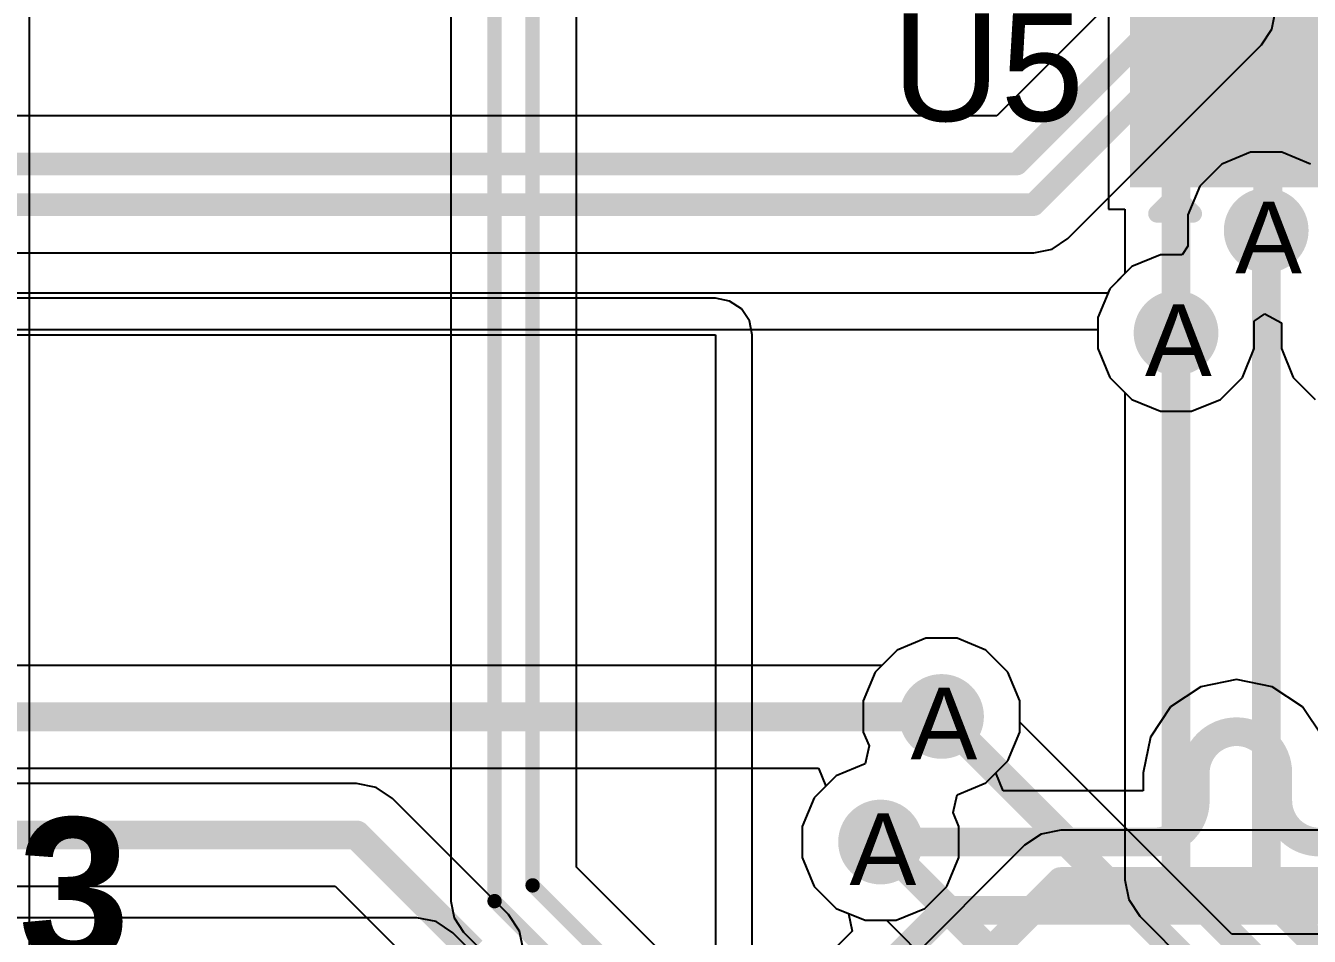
# Model space of a CAD drawing. Header units: inches. Extents: x 0 to 5271, y 0 to 5417.
# Drawn here: x 46.12 to 55.21, y 85.01 to 91.45 of the extents above; entities that cross this region are included whole.
import ezdxf

# ---------------------------------------------------------------- set-up
doc = ezdxf.new("R2010")
doc.units = ezdxf.units.IN
for name, color, linetype in [('Bottom Layer', 5, 'Continuous'), ('Drill Drawing', 1, 'Continuous'), ('L2_GND1', 16, 'Continuous'), ('L3_SIG1', 76, 'Continuous'), ('L4_PWR', 90, 'Continuous'), ('L5_GND2', 156, 'Continuous'), ('L6_SIG2', 130, 'Continuous'), ('L7_GND3', 216, 'Continuous'), ('Top Layer', 1, 'Continuous'), ('Top Overlay', 2, 'Continuous'), ('Top Paste', 8, 'Continuous'), ('Top Solder', 216, 'Continuous'), ('Via Holes', 16, 'Continuous')]:
    doc.layers.add(name, color=color, linetype=linetype)
doc.styles.add('Arial', font='', dxfattribs={"height": 0.2})
doc.styles.add('Arial_Bold', font='', dxfattribs={"height": 0.2})
doc.styles.get('Arial').set_extended_font_data('Arial')
doc.styles.get('Arial_Bold').set_extended_font_data('Arial', bold=True)

# ---------------------------------------------------------------- blocks, each defined once
blk = doc.blocks.new('24_TSSOP_421')
at = {"layer": 'Top Layer'}
for points in [[(-3.65, 3.8), (-2.15, 3.8), (-2.15, 3.35), (-3.65, 3.35)], [(2.15, 3.8), (3.65, 3.8), (3.65, 3.35), (2.15, 3.35)], [(-3.65, 3.15), (-2.15, 3.15), (-2.15, 2.7), (-3.65, 2.7)], [(2.15, 3.15), (3.65, 3.15), (3.65, 2.7), (2.15, 2.7)], [(-3.65, 2.5), (-2.15, 2.5), (-2.15, 2.05), (-3.65, 2.05)], [(2.15, 2.5), (3.65, 2.5), (3.65, 2.05), (2.15, 2.05)], [(-3.65, 1.85), (-2.15, 1.85), (-2.15, 1.4), (-3.65, 1.4)], [(2.15, 1.85), (3.65, 1.85), (3.65, 1.4), (2.15, 1.4)], [(-3.65, 1.2), (-2.15, 1.2), (-2.15, 0.75), (-3.65, 0.75)], [(2.15, 1.2), (3.65, 1.2), (3.65, 0.75), (2.15, 0.75)], [(-3.65, 0.55), (-2.15, 0.55), (-2.15, 0.1), (-3.65, 0.1)], [(2.15, 0.55), (3.65, 0.55), (3.65, 0.1), (2.15, 0.1)], [(-3.65, -0.1), (-2.15, -0.1), (-2.15, -0.55), (-3.65, -0.55)], [(2.15, -0.1), (3.65, -0.1), (3.65, -0.55), (2.15, -0.55)], [(-3.65, -0.75), (-2.15, -0.75), (-2.15, -1.2), (-3.65, -1.2)], [(2.15, -0.75), (3.65, -0.75), (3.65, -1.2), (2.15, -1.2)], [(-3.65, -1.4), (-2.15, -1.4), (-2.15, -1.85), (-3.65, -1.85)], [(2.15, -1.4), (3.65, -1.4), (3.65, -1.85), (2.15, -1.85)], [(-3.65, -2.05), (-2.15, -2.05), (-2.15, -2.5), (-3.65, -2.5)], [(2.15, -2.05), (3.65, -2.05), (3.65, -2.5), (2.15, -2.5)], [(-3.65, -2.7), (-2.15, -2.7), (-2.15, -3.15), (-3.65, -3.15)], [(2.15, -2.7), (3.65, -2.7), (3.65, -3.15), (2.15, -3.15)], [(-3.65, -3.35), (-2.15, -3.35), (-2.15, -3.8), (-3.65, -3.8)], [(2.15, -3.35), (3.65, -3.35), (3.65, -3.8), (2.15, -3.8)]]:
    blk.add_hatch(color=1, dxfattribs=at).paths.add_polyline_path(points)
at = {"layer": 'Top Paste'}
for points in [[(-3.65, 3.8), (-2.15, 3.8), (-2.15, 3.35), (-3.65, 3.35)], [(2.15, 3.8), (3.65, 3.8), (3.65, 3.35), (2.15, 3.35)], [(-3.65, 3.15), (-2.15, 3.15), (-2.15, 2.7), (-3.65, 2.7)], [(2.15, 3.15), (3.65, 3.15), (3.65, 2.7), (2.15, 2.7)], [(-3.65, 2.5), (-2.15, 2.5), (-2.15, 2.05), (-3.65, 2.05)], [(2.15, 2.5), (3.65, 2.5), (3.65, 2.05), (2.15, 2.05)], [(-3.65, 1.85), (-2.15, 1.85), (-2.15, 1.4), (-3.65, 1.4)], [(2.15, 1.85), (3.65, 1.85), (3.65, 1.4), (2.15, 1.4)], [(-3.65, 1.2), (-2.15, 1.2), (-2.15, 0.75), (-3.65, 0.75)], [(2.15, 1.2), (3.65, 1.2), (3.65, 0.75), (2.15, 0.75)], [(-3.65, 0.55), (-2.15, 0.55), (-2.15, 0.1), (-3.65, 0.1)], [(2.15, 0.55), (3.65, 0.55), (3.65, 0.1), (2.15, 0.1)], [(-3.65, -0.1), (-2.15, -0.1), (-2.15, -0.55), (-3.65, -0.55)], [(2.15, -0.1), (3.65, -0.1), (3.65, -0.55), (2.15, -0.55)], [(-3.65, -0.75), (-2.15, -0.75), (-2.15, -1.2), (-3.65, -1.2)], [(2.15, -0.75), (3.65, -0.75), (3.65, -1.2), (2.15, -1.2)], [(-3.65, -1.4), (-2.15, -1.4), (-2.15, -1.85), (-3.65, -1.85)], [(2.15, -1.4), (3.65, -1.4), (3.65, -1.85), (2.15, -1.85)], [(-3.65, -2.05), (-2.15, -2.05), (-2.15, -2.5), (-3.65, -2.5)], [(2.15, -2.05), (3.65, -2.05), (3.65, -2.5), (2.15, -2.5)], [(-3.65, -2.7), (-2.15, -2.7), (-2.15, -3.15), (-3.65, -3.15)], [(2.15, -2.7), (3.65, -2.7), (3.65, -3.15), (2.15, -3.15)], [(-3.65, -3.35), (-2.15, -3.35), (-2.15, -3.8), (-3.65, -3.8)], [(2.15, -3.35), (3.65, -3.35), (3.65, -3.8), (2.15, -3.8)]]:
    blk.add_hatch(color=8, dxfattribs=at).paths.add_polyline_path(points)
at = {"layer": 'Top Solder'}
for points in [[(-3.7516, 3.9016), (-2.0484, 3.9016), (-2.0484, 3.2484), (-3.7516, 3.2484)], [(2.0484, 3.9016), (3.7516, 3.9016), (3.7516, 3.2484), (2.0484, 3.2484)], [(-3.7516, 3.2516), (-2.0484, 3.2516), (-2.0484, 2.5984), (-3.7516, 2.5984)], [(2.0484, 3.2516), (3.7516, 3.2516), (3.7516, 2.5984), (2.0484, 2.5984)], [(-3.7516, 2.6016), (-2.0484, 2.6016), (-2.0484, 1.9484), (-3.7516, 1.9484)], [(2.0484, 2.6016), (3.7516, 2.6016), (3.7516, 1.9484), (2.0484, 1.9484)], [(-3.7516, 1.9516), (-2.0484, 1.9516), (-2.0484, 1.2984), (-3.7516, 1.2984)], [(2.0484, 1.9516), (3.7516, 1.9516), (3.7516, 1.2984), (2.0484, 1.2984)], [(-3.7516, 1.3016), (-2.0484, 1.3016), (-2.0484, 0.6484), (-3.7516, 0.6484)], [(2.0484, 1.3016), (3.7516, 1.3016), (3.7516, 0.6484), (2.0484, 0.6484)], [(-3.7516, 0.6516), (-2.0484, 0.6516), (-2.0484, -0.0016), (-3.7516, -0.0016)], [(2.0484, 0.6516), (3.7516, 0.6516), (3.7516, -0.0016), (2.0484, -0.0016)], [(-3.7516, 0.0016), (-2.0484, 0.0016), (-2.0484, -0.6516), (-3.7516, -0.6516)], [(2.0484, 0.0016), (3.7516, 0.0016), (3.7516, -0.6516), (2.0484, -0.6516)], [(-3.7516, -0.6484), (-2.0484, -0.6484), (-2.0484, -1.3016), (-3.7516, -1.3016)], [(2.0484, -0.6484), (3.7516, -0.6484), (3.7516, -1.3016), (2.0484, -1.3016)], [(-3.7516, -1.2984), (-2.0484, -1.2984), (-2.0484, -1.9516), (-3.7516, -1.9516)], [(2.0484, -1.2984), (3.7516, -1.2984), (3.7516, -1.9516), (2.0484, -1.9516)], [(-3.7516, -1.9484), (-2.0484, -1.9484), (-2.0484, -2.6016), (-3.7516, -2.6016)], [(2.0484, -1.9484), (3.7516, -1.9484), (3.7516, -2.6016), (2.0484, -2.6016)], [(-3.7516, -2.5984), (-2.0484, -2.5984), (-2.0484, -3.2516), (-3.7516, -3.2516)], [(2.0484, -2.5984), (3.7516, -2.5984), (3.7516, -3.2516), (2.0484, -3.2516)], [(-3.7516, -3.2484), (-2.0484, -3.2484), (-2.0484, -3.9016), (-3.7516, -3.9016)], [(2.0484, -3.2484), (3.7516, -3.2484), (3.7516, -3.9016), (2.0484, -3.9016)]]:
    blk.add_hatch(color=216, dxfattribs=at).paths.add_polyline_path(points)
at = {"layer": 'Top Overlay'}
for points in [[(-2.0066, 3.9624, 0.127, 0.127, 0), (1.9558, 3.9624, 0.127, 0.127, 0)], [(-3.937, 3.7084, 0.127, 0.127, 0), (-3.937, 3.4544, 0.127, 0.127, 0)], [(-3.937, 3.7084, 0.127, 0.127, 0), (-3.81, 3.5814, 0.127, 0.127, 0)], [(-3.81, 3.5814, 0.127, 0.127, 0), (-3.937, 3.4544, 0.127, 0.127, 0)], [(-2.0066, -3.9624, 0.127, 0.127, 0), (1.9558, -3.9624, 0.127, 0.127, 0)]]:
    blk.add_lwpolyline(points, format="xyseb", dxfattribs=at)
for points in [[(-2.0384, 3.9624, 0.0635, 0.0635, 1), (-1.9749, 3.9624, 0.0635, 0.0635, 1)], [(1.924, 3.9624, 0.0635, 0.0635, 1), (1.9875, 3.9624, 0.0635, 0.0635, 1)], [(-3.9688, 3.7084, 0.0635, 0.0635, 1), (-3.9053, 3.7084, 0.0635, 0.0635, 1)], [(-3.9688, 3.7084, 0.0635, 0.0635, 1), (-3.9053, 3.7084, 0.0635, 0.0635, 1)], [(-3.8418, 3.5814, 0.0635, 0.0635, 1), (-3.7783, 3.5814, 0.0635, 0.0635, 1)], [(-3.8418, 3.5814, 0.0635, 0.0635, 1), (-3.7783, 3.5814, 0.0635, 0.0635, 1)], [(-3.9688, 3.4544, 0.0635, 0.0635, 1), (-3.9053, 3.4544, 0.0635, 0.0635, 1)], [(-3.9688, 3.4544, 0.0635, 0.0635, 1), (-3.9053, 3.4544, 0.0635, 0.0635, 1)], [(-2.0384, -3.9624, 0.0635, 0.0635, 1), (-1.9749, -3.9624, 0.0635, 0.0635, 1)], [(1.924, -3.9624, 0.0635, 0.0635, 1), (1.9875, -3.9624, 0.0635, 0.0635, 1)]]:
    blk.add_lwpolyline(points, format="xyseb", close=True, dxfattribs=at)

msp = doc.modelspace()

# ---------------------------------------------------------------- hatches: boundary and pattern name
at = {"layer": 'Bottom Layer'}
h = msp.add_hatch(color=5, dxfattribs=at)
edge = h.paths.add_edge_path()
edge.add_arc((54.9021, 90.0037), 0.3, 0, 360)
h = msp.add_hatch(color=5, dxfattribs=at)
edge = h.paths.add_edge_path()
edge.add_arc((54.2636, 89.2776), 0.3, 0, 360)
h = msp.add_hatch(color=5, dxfattribs=at)
edge = h.paths.add_edge_path()
edge.add_arc((52.6034, 86.5632), 0.3, 0, 360)
h = msp.add_hatch(color=5, dxfattribs=at)
edge = h.paths.add_edge_path()
edge.add_arc((52.1716, 85.6742), 0.3, 0, 360)
at = {"layer": 'L2_GND1'}
h = msp.add_hatch(color=16, dxfattribs=at)
edge = h.paths.add_edge_path()
edge.add_arc((54.9021, 90.0037), 0.3, 0, 360)
h = msp.add_hatch(color=16, dxfattribs=at)
edge = h.paths.add_edge_path()
edge.add_arc((54.2636, 89.2776), 0.3, 0, 360)
h = msp.add_hatch(color=16, dxfattribs=at)
edge = h.paths.add_edge_path()
edge.add_arc((52.6034, 86.5632), 0.3, 0, 360)
h = msp.add_hatch(color=16, dxfattribs=at)
edge = h.paths.add_edge_path()
edge.add_arc((52.1716, 85.6742), 0.3, 0, 360)
at = {"layer": 'L3_SIG1'}
h = msp.add_hatch(color=76, dxfattribs=at)
edge = h.paths.add_edge_path()
edge.add_arc((54.9021, 90.0037), 0.3, 0, 360)
h = msp.add_hatch(color=76, dxfattribs=at)
edge = h.paths.add_edge_path()
edge.add_arc((54.2636, 89.2776), 0.3, 0, 360)
h = msp.add_hatch(color=76, dxfattribs=at)
edge = h.paths.add_edge_path()
edge.add_arc((52.6034, 86.5632), 0.3, 0, 360)
h = msp.add_hatch(color=76, dxfattribs=at)
edge = h.paths.add_edge_path()
edge.add_arc((52.1716, 85.6742), 0.3, 0, 360)
at = {"layer": 'L4_PWR'}
h = msp.add_hatch(color=90, dxfattribs=at)
edge = h.paths.add_edge_path()
edge.add_arc((54.9021, 90.0037), 0.3, 0, 360)
h = msp.add_hatch(color=90, dxfattribs=at)
edge = h.paths.add_edge_path()
edge.add_arc((54.2636, 89.2776), 0.3, 0, 360)
h = msp.add_hatch(color=90, dxfattribs=at)
edge = h.paths.add_edge_path()
edge.add_arc((52.6034, 86.5632), 0.3, 0, 360)
h = msp.add_hatch(color=90, dxfattribs=at)
edge = h.paths.add_edge_path()
edge.add_arc((52.1716, 85.6742), 0.3, 0, 360)
at = {"layer": 'L5_GND2'}
h = msp.add_hatch(color=156, dxfattribs=at)
edge = h.paths.add_edge_path()
edge.add_arc((54.9021, 90.0037), 0.3, 0, 360)
h = msp.add_hatch(color=156, dxfattribs=at)
edge = h.paths.add_edge_path()
edge.add_arc((54.2636, 89.2776), 0.3, 0, 360)
h = msp.add_hatch(color=156, dxfattribs=at)
edge = h.paths.add_edge_path()
edge.add_arc((52.6034, 86.5632), 0.3, 0, 360)
h = msp.add_hatch(color=156, dxfattribs=at)
edge = h.paths.add_edge_path()
edge.add_arc((52.1716, 85.6742), 0.3, 0, 360)
at = {"layer": 'L6_SIG2'}
h = msp.add_hatch(color=130, dxfattribs=at)
edge = h.paths.add_edge_path()
edge.add_arc((54.9021, 90.0037), 0.3, 0, 360)
h = msp.add_hatch(color=130, dxfattribs=at)
edge = h.paths.add_edge_path()
edge.add_arc((54.2636, 89.2776), 0.3, 0, 360)
h = msp.add_hatch(color=130, dxfattribs=at)
edge = h.paths.add_edge_path()
edge.add_arc((52.6034, 86.5632), 0.3, 0, 360)
h = msp.add_hatch(color=130, dxfattribs=at)
edge = h.paths.add_edge_path()
edge.add_arc((52.1716, 85.6742), 0.3, 0, 360)
at = {"layer": 'L7_GND3'}
h = msp.add_hatch(color=216, dxfattribs=at)
edge = h.paths.add_edge_path()
edge.add_arc((54.9021, 90.0037), 0.3, 0, 360)
h = msp.add_hatch(color=216, dxfattribs=at)
edge = h.paths.add_edge_path()
edge.add_arc((54.2636, 89.2776), 0.3, 0, 360)
h = msp.add_hatch(color=216, dxfattribs=at)
edge = h.paths.add_edge_path()
edge.add_arc((52.6034, 86.5632), 0.3, 0, 360)
h = msp.add_hatch(color=216, dxfattribs=at)
edge = h.paths.add_edge_path()
edge.add_arc((52.1716, 85.6742), 0.3, 0, 360)
at = {"layer": 'Top Layer'}
h = msp.add_hatch(color=1, dxfattribs=at)
edge = h.paths.add_edge_path()
edge.add_arc((54.9021, 90.0037), 0.3, 0, 360)
h = msp.add_hatch(color=1, dxfattribs=at)
edge = h.paths.add_edge_path()
edge.add_arc((54.2636, 89.2776), 0.3, 0, 360)
h = msp.add_hatch(color=1, dxfattribs=at)
edge = h.paths.add_edge_path()
edge.add_arc((52.6034, 86.5632), 0.3, 0, 360)
h = msp.add_hatch(color=1, dxfattribs=at)
edge = h.paths.add_edge_path()
edge.add_arc((52.1716, 85.6742), 0.3, 0, 360)
at = {"layer": 'Via Holes'}
h = msp.add_hatch(color=7, dxfattribs=at)
edge = h.paths.add_edge_path()
edge.add_arc((54.9021, 90.0037), 0.15, 0, 360)
h = msp.add_hatch(color=7, dxfattribs=at)
edge = h.paths.add_edge_path()
edge.add_arc((54.2636, 89.2776), 0.15, 0, 360)
h = msp.add_hatch(color=7, dxfattribs=at)
edge = h.paths.add_edge_path()
edge.add_arc((52.6034, 86.5632), 0.15, 0, 360)
h = msp.add_hatch(color=7, dxfattribs=at)
edge = h.paths.add_edge_path()
edge.add_arc((52.1716, 85.6742), 0.15, 0, 360)

# ---------------------------------------------------------------- linework, layer by layer
at = {"layer": 'Bottom Layer'}
for p, q in [((53.9989, 91.8191), (52.9956, 90.8157)), ((54.9426, 91.4282), (54.9686, 91.5586)), ((54.8687, 91.3175), (54.9426, 91.4282)), ((53.4971, 89.9459), (54.8687, 91.3175)), ((52.9956, 90.8157), (45.639, 90.8157)), ((54.7919, 90.5577), (54.5883, 90.4733)), ((55.0123, 90.5577), (54.7919, 90.5577)), ((55.216, 90.4733), (55.0123, 90.5577)), ((54.5883, 90.4733), (54.4325, 90.3175)), ((54.4325, 90.3175), (54.3481, 90.1139)), ((54.3481, 90.1139), (54.3481, 89.8935)), ((53.3865, 89.872), (53.4971, 89.9459)), ((54.3481, 89.8935), (54.3068, 89.8316)), ((45.639, 89.8461), (53.256, 89.8461)), ((53.256, 89.8461), (53.3865, 89.872)), ((53.256, 89.8461), (53.256, 89.8461)), ((54.1534, 89.8316), (53.9498, 89.7473)), ((54.3068, 89.8316), (54.1534, 89.8316)), ((53.9498, 89.7473), (53.794, 89.5914)), ((53.794, 89.5914), (53.7096, 89.3878)), ((53.7096, 89.3878), (53.7096, 89.1674)), ((54.8176, 89.362), (54.8929, 89.4126)), ((54.8176, 89.1674), (54.8176, 89.362)), ((54.8929, 89.4126), (55.0096, 89.3493)), ((55.0096, 89.3493), (55.0096, 89.1674)), ((53.7096, 89.1674), (53.794, 88.9638)), ((54.7333, 88.9638), (54.8176, 89.1674)), ((55.0096, 89.1674), (55.094, 88.9638)), ((53.794, 88.9638), (53.9498, 88.8079)), ((54.5775, 88.8079), (54.7333, 88.9638)), ((55.094, 88.9638), (55.2498, 88.8079)), ((53.9498, 88.8079), (54.1534, 88.7236)), ((54.3738, 88.7236), (54.5775, 88.8079)), ((54.1534, 88.7236), (54.3738, 88.7236)), ((52.4932, 87.1172), (52.2896, 87.0329)), ((52.7136, 87.1172), (52.4932, 87.1172)), ((52.9172, 87.0329), (52.7136, 87.1172)), ((52.2896, 87.0329), (52.1796, 86.9229)), ((53.0731, 86.877), (52.9172, 87.0329)), ((52.1796, 86.9229), (45.47, 86.9229)), ((53.1574, 86.6734), (53.0731, 86.877)), ((53.1574, 86.453), (53.1574, 86.6734)), ((53.0731, 86.2494), (53.1574, 86.453)), ((44.4186, 86.1978), (51.7321, 86.1978)), ((51.7321, 86.1978), (51.7847, 86.0708)), ((52.9172, 86.0935), (53.0731, 86.2494)), ((52.7136, 86.0092), (52.9172, 86.0935)), ((51.7019, 85.988), (51.6176, 85.7844)), ((51.7847, 86.0708), (51.7019, 85.988)), ((52.6851, 85.8822), (52.7136, 86.0092)), ((52.7256, 85.7844), (52.6851, 85.8822)), ((51.6176, 85.7844), (51.6176, 85.564)), ((52.7256, 85.564), (52.7256, 85.7844)), ((51.6176, 85.564), (51.7019, 85.3604)), ((52.6413, 85.3604), (52.7256, 85.564)), ((51.7019, 85.3604), (51.8578, 85.2045)), ((52.4854, 85.2045), (52.6413, 85.3604)), ((51.8578, 85.2045), (52.0614, 85.1202)), ((52.2818, 85.1202), (52.4854, 85.2045)), ((48.8872, 85.1386), (44.397, 85.1386)), ((49.026, 85.111), (48.8872, 85.1386)), ((48.8872, 85.1386), (48.8872, 85.1386)), ((49.1436, 85.0324), (49.026, 85.111)), ((52.0614, 85.1202), (52.2818, 85.1202)), ((49.5373, 84.6387), (49.1436, 85.0324))]:
    msp.add_line(p, q, dxfattribs=at)
for points in [[(53.1368, 90.4748, 0.1608, 0.1608, 0), (54.3398, 91.6778, 0.1608, 0.1608, 0)], [(53.256, 90.187, 0.1608, 0.1608, 0), (54.6276, 91.5586, 0.1608, 0.1608, 0)], [(45.3988, 90.4748, 0.1608, 0.1608, 0), (53.1368, 90.4748, 0.1608, 0.1608, 0)], [(45.3988, 90.187, 0.1608, 0.1608, 0), (53.256, 90.187, 0.1608, 0.1608, 0)], [(44.4186, 86.5604, 0.2032, 0.2032, 0), (52.6006, 86.5604, 0.2032, 0.2032, 0)]]:
    msp.add_lwpolyline(points, format="xyseb", dxfattribs=at)
for points in [[(53.0966, 90.4748, 0.0804, 0.0804, 1), (53.177, 90.4748, 0.0804, 0.0804, 1)], [(53.0966, 90.4748, 0.0804, 0.0804, 1), (53.177, 90.4748, 0.0804, 0.0804, 1)], [(53.2158, 90.187, 0.0804, 0.0804, 1), (53.2962, 90.187, 0.0804, 0.0804, 1)], [(53.2158, 90.187, 0.0804, 0.0804, 1), (53.2962, 90.187, 0.0804, 0.0804, 1)], [(52.5498, 86.5604, 0.1016, 0.1016, 1), (52.6514, 86.5604, 0.1016, 0.1016, 1)]]:
    msp.add_lwpolyline(points, format="xyseb", close=True, dxfattribs=at)
at = {"layer": 'L2_GND1'}
for p, q in [((54.7919, 90.5577), (54.5883, 90.4733)), ((55.0123, 90.5577), (54.7919, 90.5577)), ((55.216, 90.4733), (55.0123, 90.5577)), ((54.5883, 90.4733), (54.4325, 90.3175)), ((54.4325, 90.3175), (54.3481, 90.1139)), ((54.3481, 90.1139), (54.3481, 89.8935)), ((54.3481, 89.8935), (54.3068, 89.8316)), ((54.1534, 89.8316), (53.9498, 89.7473)), ((54.3068, 89.8316), (54.1534, 89.8316)), ((53.9498, 89.7473), (53.794, 89.5914)), ((53.7811, 89.5604), (45.6528, 89.5604)), ((53.794, 89.5914), (53.7811, 89.5604)), ((54.8176, 89.362), (54.8929, 89.4126)), ((54.8176, 89.1674), (54.8176, 89.362)), ((54.8929, 89.4126), (55.0096, 89.3493)), ((55.0096, 89.3493), (55.0096, 89.1674)), ((45.6528, 89.3014), (53.7096, 89.3014)), ((53.7096, 89.3014), (53.7096, 89.1674)), ((53.7096, 89.1674), (53.794, 88.9638)), ((54.7333, 88.9638), (54.8176, 89.1674)), ((55.0096, 89.1674), (55.094, 88.9638)), ((53.794, 88.9638), (53.9498, 88.8079)), ((54.5775, 88.8079), (54.7333, 88.9638)), ((55.094, 88.9638), (55.2498, 88.8079)), ((53.9498, 88.8079), (54.1534, 88.7236)), ((54.3738, 88.7236), (54.5775, 88.8079)), ((54.1534, 88.7236), (54.3738, 88.7236)), ((52.4932, 87.1172), (52.2896, 87.0329)), ((52.7136, 87.1172), (52.4932, 87.1172)), ((52.9172, 87.0329), (52.7136, 87.1172)), ((52.2896, 87.0329), (52.1337, 86.877)), ((53.0731, 86.877), (52.9172, 87.0329)), ((52.1337, 86.877), (52.0494, 86.6734)), ((53.1574, 86.6734), (53.0731, 86.877)), ((54.6922, 86.8236), (54.4395, 86.7733)), ((54.9449, 86.7733), (54.6922, 86.8236)), ((54.4395, 86.7733), (54.2252, 86.6302)), ((55.1592, 86.6302), (54.9449, 86.7733)), ((52.0494, 86.6734), (52.0494, 86.453)), ((53.1574, 86.453), (53.1574, 86.6734)), ((54.2252, 86.6302), (54.0821, 86.4159)), ((55.3023, 86.4159), (55.1592, 86.6302)), ((52.0494, 86.453), (52.0899, 86.3552)), ((53.0731, 86.2494), (53.1574, 86.453)), ((52.0899, 86.3552), (52.0614, 86.2282)), ((54.0821, 86.4159), (54.0318, 86.1632)), ((52.0614, 86.2282), (51.8578, 86.1439)), ((52.9874, 86.1638), (53.0731, 86.2494)), ((53.04, 86.0368), (52.9874, 86.1638)), ((51.8578, 86.1439), (51.7019, 85.988)), ((54.0318, 86.1632), (54.0304, 86.0368)), ((54.0318, 86.1632), (54.0318, 86.1632)), ((51.7019, 85.988), (51.6176, 85.7844)), ((54.0304, 86.0368), (53.04, 86.0368)), ((51.6176, 85.7844), (51.6176, 85.564)), ((51.6176, 85.564), (51.7019, 85.3604)), ((51.7019, 85.3604), (51.8578, 85.2045)), ((51.8578, 85.2045), (51.9453, 85.1683)), ((51.9453, 85.1683), (51.97, 85.0437)), ((51.97, 85.0437), (51.0075, 84.0812))]:
    msp.add_line(p, q, dxfattribs=at)
for points in [[(54.4001, 86.1632, 0.2032, 0.2032, -1), (54.9843, 86.1632, 0.2032, 0.2032, 0)], [(54.4001, 85.9663, 0.2032, 0.2032, 0), (54.4001, 86.1632, 0.2032, 0.2032, 0)], [(54.9843, 85.9663, 0.2032, 0.2032, 0), (54.9843, 86.1632, 0.2032, 0.2032, 0)], [(54.4001, 85.9663, 0.2032, 0.2032, -0.414214), (54.108, 85.6742, 0.2032, 0.2032, 0)], [(55.2764, 85.6742, 0.2032, 0.2032, -0.414214), (54.9843, 85.9663, 0.2032, 0.2032, 0)], [(52.1716, 85.6742, 0.2032, 0.2032, 0), (54.0064, 85.6742, 0.2032, 0.2032, 0)], [(54.0064, 85.6742, 0.2032, 0.2032, 0), (54.108, 85.6742, 0.2032, 0.2032, 0)], [(55.2764, 85.6742, 0.2032, 0.2032, 0), (56.9353, 85.6742, 0.2032, 0.2032, 0)], [(50.9662, 83.5272, 0.2032, 0.2032, 0), (52.6306, 85.1916, 0.2032, 0.2032, 0)], [(52.6306, 85.1916, 0.2032, 0.2032, 0), (109.9903, 85.1916, 0.2032, 0.2032, 0)]]:
    msp.add_lwpolyline(points, format="xyseb", dxfattribs=at)
for points in [[(54.3493, 86.1632, 0.1016, 0.1016, 1), (54.4509, 86.1632, 0.1016, 0.1016, 1)], [(54.3493, 86.1632, 0.1016, 0.1016, 1), (54.4509, 86.1632, 0.1016, 0.1016, 1)], [(54.9335, 86.1632, 0.1016, 0.1016, 1), (55.0351, 86.1632, 0.1016, 0.1016, 1)], [(54.9335, 86.1632, 0.1016, 0.1016, 1), (55.0351, 86.1632, 0.1016, 0.1016, 1)], [(54.3493, 85.9663, 0.1016, 0.1016, 1), (54.4509, 85.9663, 0.1016, 0.1016, 1)], [(54.3493, 85.9663, 0.1016, 0.1016, 1), (54.4509, 85.9663, 0.1016, 0.1016, 1)], [(54.9335, 85.9663, 0.1016, 0.1016, 1), (55.0351, 85.9663, 0.1016, 0.1016, 1)], [(54.9335, 85.9663, 0.1016, 0.1016, 1), (55.0351, 85.9663, 0.1016, 0.1016, 1)], [(52.1208, 85.6742, 0.1016, 0.1016, 1), (52.2224, 85.6742, 0.1016, 0.1016, 1)], [(53.9556, 85.6742, 0.1016, 0.1016, 1), (54.0572, 85.6742, 0.1016, 0.1016, 1)], [(53.9556, 85.6742, 0.1016, 0.1016, 1), (54.0572, 85.6742, 0.1016, 0.1016, 1)], [(54.0572, 85.6742, 0.1016, 0.1016, 1), (54.1588, 85.6742, 0.1016, 0.1016, 1)], [(54.0572, 85.6742, 0.1016, 0.1016, 1), (54.1588, 85.6742, 0.1016, 0.1016, 1)], [(55.2256, 85.6742, 0.1016, 0.1016, 1), (55.3272, 85.6742, 0.1016, 0.1016, 1)], [(55.2256, 85.6742, 0.1016, 0.1016, 1), (55.3272, 85.6742, 0.1016, 0.1016, 1)], [(52.5798, 85.1916, 0.1016, 0.1016, 1), (52.6814, 85.1916, 0.1016, 0.1016, 1)], [(52.5798, 85.1916, 0.1016, 0.1016, 1), (52.6814, 85.1916, 0.1016, 0.1016, 1)]]:
    msp.add_lwpolyline(points, format="xyseb", close=True, dxfattribs=at)
at = {"layer": 'L3_SIG1'}
for p, q in [((54.7919, 90.5577), (54.5883, 90.4733)), ((55.0123, 90.5577), (54.7919, 90.5577)), ((55.216, 90.4733), (55.0123, 90.5577)), ((54.5883, 90.4733), (54.4325, 90.3175)), ((54.4325, 90.3175), (54.3481, 90.1139)), ((54.3481, 90.1139), (54.3481, 89.8935)), ((54.3481, 89.8935), (54.3068, 89.8316)), ((54.1534, 89.8316), (53.9498, 89.7473)), ((54.3068, 89.8316), (54.1534, 89.8316)), ((53.9498, 89.7473), (53.794, 89.5914)), ((53.794, 89.5914), (53.7096, 89.3878)), ((53.7096, 89.3878), (53.7096, 89.1674)), ((53.7096, 89.1674), (53.794, 88.9638)), ((53.794, 88.9638), (53.9011, 88.8567)), ((53.9011, 88.8567), (53.9011, 85.4056)), ((52.4932, 87.1172), (52.2896, 87.0329)), ((52.7136, 87.1172), (52.4932, 87.1172)), ((52.9172, 87.0329), (52.7136, 87.1172)), ((52.2896, 87.0329), (52.1337, 86.877)), ((53.0731, 86.877), (52.9172, 87.0329)), ((52.1337, 86.877), (52.0494, 86.6734)), ((53.1574, 86.6734), (53.0731, 86.877)), ((52.0494, 86.6734), (52.0494, 86.453)), ((53.1574, 86.453), (53.1574, 86.6734)), ((52.0494, 86.453), (52.0899, 86.3552)), ((53.0731, 86.2494), (53.1574, 86.453)), ((52.0899, 86.3552), (52.0614, 86.2282)), ((52.0614, 86.2282), (51.8578, 86.1439)), ((52.9172, 86.0935), (53.0731, 86.2494)), ((51.8578, 86.1439), (51.7019, 85.988)), ((52.7136, 86.0092), (52.9172, 86.0935)), ((51.7019, 85.988), (51.6176, 85.7844)), ((52.6851, 85.8822), (52.7136, 86.0092)), ((52.7256, 85.7844), (52.6851, 85.8822)), ((51.6176, 85.7844), (51.6176, 85.564)), ((52.7256, 85.564), (52.7256, 85.7844)), ((51.6176, 85.564), (51.7019, 85.3604)), ((52.6413, 85.3604), (52.7256, 85.564)), ((51.7019, 85.3604), (51.8578, 85.2045)), ((52.4854, 85.2045), (52.6413, 85.3604)), ((53.9011, 85.4056), (53.9011, 85.4055)), ((53.9011, 85.4055), (53.9287, 85.2668)), ((53.9287, 85.2668), (54.0073, 85.1492)), ((51.8578, 85.2045), (52.0614, 85.1202)), ((52.2818, 85.1202), (52.4854, 85.2045)), ((52.0614, 85.1202), (52.2818, 85.1202)), ((54.0073, 85.1492), (54.9034, 84.2531))]:
    msp.add_line(p, q, dxfattribs=at)
for points in [[(54.9021, 85.3059, 0.2032, 0.2032, 0), (54.9021, 90.0037, 0.2032, 0.2032, 0)], [(54.2636, 85.4055, 0.2032, 0.2032, 0), (54.2636, 89.2776, 0.2032, 0.2032, 0)], [(54.2636, 85.4055, 0.2032, 0.2032, 0), (71.9782, 67.691, 0.2032, 0.2032, 0)], [(54.9021, 85.3059, 0.2032, 0.2032, 0), (71.8058, 68.4022, 0.2032, 0.2032, 0)]]:
    msp.add_lwpolyline(points, format="xyseb", dxfattribs=at)
for points in [[(54.8513, 90.0037, 0.1016, 0.1016, 1), (54.9529, 90.0037, 0.1016, 0.1016, 1)], [(54.2128, 89.2776, 0.1016, 0.1016, 1), (54.3144, 89.2776, 0.1016, 0.1016, 1)], [(54.2128, 85.4055, 0.1016, 0.1016, 1), (54.3144, 85.4055, 0.1016, 0.1016, 1)], [(54.2128, 85.4055, 0.1016, 0.1016, 1), (54.3144, 85.4055, 0.1016, 0.1016, 1)], [(54.8513, 85.3059, 0.1016, 0.1016, 1), (54.9529, 85.3059, 0.1016, 0.1016, 1)], [(54.8513, 85.3059, 0.1016, 0.1016, 1), (54.9529, 85.3059, 0.1016, 0.1016, 1)]]:
    msp.add_lwpolyline(points, format="xyseb", close=True, dxfattribs=at)
at = {"layer": 'L4_PWR'}
for p, q in [((54.7919, 90.5577), (54.5883, 90.4733)), ((55.0123, 90.5577), (54.7919, 90.5577)), ((55.216, 90.4733), (55.0123, 90.5577)), ((54.5883, 90.4733), (54.4325, 90.3175)), ((54.4325, 90.3175), (54.3481, 90.1139)), ((54.3481, 90.1139), (54.3481, 89.8935)), ((54.3481, 89.8935), (54.3068, 89.8316)), ((54.1534, 89.8316), (53.9498, 89.7473)), ((54.3068, 89.8316), (54.1534, 89.8316)), ((53.9498, 89.7473), (53.794, 89.5914)), ((53.794, 89.5914), (53.7096, 89.3878)), ((51.0032, 89.5236), (45.616, 89.5236)), ((51.1023, 89.5039), (51.0032, 89.5236)), ((51.1863, 89.4477), (51.1023, 89.5039)), ((51.2425, 89.3637), (51.1863, 89.4477)), ((51.2622, 89.2646), (51.2425, 89.3637)), ((53.7096, 89.3878), (53.7096, 89.1674)), ((54.8176, 89.362), (54.8929, 89.4126)), ((54.8176, 89.1674), (54.8176, 89.362)), ((54.8929, 89.4126), (55.0096, 89.3493)), ((55.0096, 89.3493), (55.0096, 89.1674)), ((39.7295, 89.2646), (51.0032, 89.2646)), ((51.0032, 89.2646), (51.0032, 84.0812)), ((51.2622, 84.0812), (51.2622, 89.2646)), ((53.7096, 89.1674), (53.794, 88.9638)), ((54.7333, 88.9638), (54.8176, 89.1674)), ((55.0096, 89.1674), (55.094, 88.9638)), ((53.794, 88.9638), (53.9498, 88.8079)), ((54.5775, 88.8079), (54.7333, 88.9638)), ((55.094, 88.9638), (55.2498, 88.8079)), ((53.9498, 88.8079), (54.1534, 88.7236)), ((54.3738, 88.7236), (54.5775, 88.8079)), ((54.1534, 88.7236), (54.3738, 88.7236)), ((52.4932, 87.1172), (52.2896, 87.0329)), ((52.7136, 87.1172), (52.4932, 87.1172)), ((52.9172, 87.0329), (52.7136, 87.1172)), ((52.2896, 87.0329), (52.1337, 86.877)), ((53.0731, 86.877), (52.9172, 87.0329)), ((52.1337, 86.877), (52.0494, 86.6734)), ((53.1574, 86.6734), (53.0731, 86.877)), ((52.0494, 86.6734), (52.0494, 86.453)), ((53.1574, 86.453), (53.1574, 86.6734)), ((52.0494, 86.453), (52.0899, 86.3552)), ((53.0731, 86.2494), (53.1574, 86.453)), ((52.0899, 86.3552), (52.0614, 86.2282)), ((52.0614, 86.2282), (51.8578, 86.1439)), ((52.9172, 86.0935), (53.0731, 86.2494)), ((51.8578, 86.1439), (51.7019, 85.988)), ((52.7136, 86.0092), (52.9172, 86.0935)), ((51.7019, 85.988), (51.6176, 85.7844)), ((52.6851, 85.8822), (52.7136, 86.0092)), ((52.7256, 85.7844), (52.6851, 85.8822)), ((51.6176, 85.7844), (51.6176, 85.564)), ((52.7256, 85.564), (52.7256, 85.7844)), ((51.6176, 85.564), (51.7019, 85.3604)), ((52.6413, 85.3604), (52.7256, 85.564)), ((51.7019, 85.3604), (51.8578, 85.2045)), ((52.4854, 85.2045), (52.6413, 85.3604)), ((51.8578, 85.2045), (52.0614, 85.1202)), ((52.2818, 85.1202), (52.4854, 85.2045)), ((52.0614, 85.1202), (52.2818, 85.1202))]:
    msp.add_line(p, q, dxfattribs=at)
at = {"layer": 'L5_GND2'}
for p, q in [((49.1279, 91.8729), (49.1279, 85.2558)), ((50.0186, 85.496), (50.0186, 91.6327)), ((54.7919, 90.5577), (54.5883, 90.4733)), ((55.0123, 90.5577), (54.7919, 90.5577)), ((55.216, 90.4733), (55.0123, 90.5577)), ((54.5883, 90.4733), (54.4325, 90.3175)), ((54.4325, 90.3175), (54.3481, 90.1139)), ((54.3481, 90.1139), (54.3481, 89.8935)), ((54.3481, 89.8935), (54.3068, 89.8316)), ((54.1534, 89.8316), (53.9498, 89.7473)), ((54.3068, 89.8316), (54.1534, 89.8316)), ((53.9498, 89.7473), (53.794, 89.5914)), ((53.794, 89.5914), (53.7096, 89.3878)), ((53.7096, 89.3878), (53.7096, 89.1674)), ((54.8176, 89.362), (54.8929, 89.4126)), ((54.8176, 89.1674), (54.8176, 89.362)), ((54.8929, 89.4126), (55.0096, 89.3493)), ((55.0096, 89.3493), (55.0096, 89.1674)), ((53.7096, 89.1674), (53.794, 88.9638)), ((54.7333, 88.9638), (54.8176, 89.1674)), ((55.0096, 89.1674), (55.094, 88.9638)), ((53.794, 88.9638), (53.9498, 88.8079)), ((54.5775, 88.8079), (54.7333, 88.9638)), ((55.094, 88.9638), (55.2498, 88.8079)), ((53.9498, 88.8079), (54.1534, 88.7236)), ((54.3738, 88.7236), (54.5775, 88.8079)), ((54.1534, 88.7236), (54.3738, 88.7236)), ((52.4932, 87.1172), (52.2896, 87.0329)), ((52.7136, 87.1172), (52.4932, 87.1172)), ((52.9172, 87.0329), (52.7136, 87.1172)), ((52.2896, 87.0329), (52.1337, 86.877)), ((53.0731, 86.877), (52.9172, 87.0329)), ((52.1337, 86.877), (52.0494, 86.6734)), ((53.1574, 86.6734), (53.0731, 86.877)), ((52.0494, 86.6734), (52.0494, 86.453)), ((53.1574, 86.453), (53.1574, 86.6734)), ((52.0494, 86.453), (52.0899, 86.3552)), ((53.0731, 86.2494), (53.1574, 86.453)), ((52.0899, 86.3552), (52.0614, 86.2282)), ((52.0614, 86.2282), (51.8578, 86.1439)), ((52.9172, 86.0935), (53.0731, 86.2494)), ((51.8578, 86.1439), (51.7019, 85.988)), ((52.7136, 86.0092), (52.9172, 86.0935)), ((51.7019, 85.988), (51.6176, 85.7844)), ((52.6851, 85.8822), (52.7136, 86.0092)), ((52.7256, 85.7844), (52.6851, 85.8822)), ((51.6176, 85.7844), (51.6176, 85.564)), ((52.7256, 85.564), (52.7256, 85.7844)), ((51.6176, 85.564), (51.7019, 85.3604)), ((52.6413, 85.3604), (52.7256, 85.564)), ((50.594, 84.9207), (50.0186, 85.496)), ((51.7019, 85.3604), (51.8578, 85.2045)), ((52.4854, 85.2045), (52.6413, 85.3604)), ((49.1279, 85.2558), (49.1515, 85.1368)), ((51.8578, 85.2045), (52.0614, 85.1202)), ((52.2818, 85.1202), (52.4854, 85.2045)), ((49.1515, 85.1368), (49.2189, 85.036)), ((52.0614, 85.1202), (52.2818, 85.1202)), ((49.2189, 85.036), (50.134, 84.1209))]:
    msp.add_line(p, q, dxfattribs=at)
for points in [[(49.4386, 85.2558, 0.1016, 0.1016, 0), (49.4386, 91.8729, 0.1016, 0.1016, 0)], [(49.7079, 85.3673, 0.1016, 0.1016, 0), (49.7079, 91.7614, 0.1016, 0.1016, 0)], [(49.7079, 85.3673, 0.1016, 0.1016, 0), (50.4653, 84.6099, 0.1016, 0.1016, 0)], [(49.4386, 85.2558, 0.1016, 0.1016, 0), (50.3537, 84.3407, 0.1016, 0.1016, 0)]]:
    msp.add_lwpolyline(points, format="xyseb", dxfattribs=at)
for points in [[(49.6825, 85.3673, 0.0508, 0.0508, 1), (49.7333, 85.3673, 0.0508, 0.0508, 1)], [(49.6825, 85.3673, 0.0508, 0.0508, 1), (49.7333, 85.3673, 0.0508, 0.0508, 1)], [(49.4132, 85.2558, 0.0508, 0.0508, 1), (49.464, 85.2558, 0.0508, 0.0508, 1)], [(49.4132, 85.2558, 0.0508, 0.0508, 1), (49.464, 85.2558, 0.0508, 0.0508, 1)]]:
    msp.add_lwpolyline(points, format="xyseb", close=True, dxfattribs=at)
at = {"layer": 'L6_SIG2'}
for p, q in [((54.7919, 90.5577), (54.5883, 90.4733)), ((55.0123, 90.5577), (54.7919, 90.5577)), ((55.216, 90.4733), (55.0123, 90.5577)), ((54.5883, 90.4733), (54.4325, 90.3175)), ((54.4325, 90.3175), (54.3481, 90.1139)), ((54.3481, 90.1139), (54.3481, 89.8935)), ((54.3481, 89.8935), (54.3068, 89.8316)), ((54.1534, 89.8316), (53.9498, 89.7473)), ((54.3068, 89.8316), (54.1534, 89.8316)), ((53.9498, 89.7473), (53.794, 89.5914)), ((53.794, 89.5914), (53.7096, 89.3878)), ((53.7096, 89.3878), (53.7096, 89.1674)), ((54.8176, 89.362), (54.8929, 89.4126)), ((54.8176, 89.1674), (54.8176, 89.362)), ((54.8929, 89.4126), (55.0096, 89.3493)), ((55.0096, 89.3493), (55.0096, 89.1674)), ((53.7096, 89.1674), (53.794, 88.9638)), ((54.7333, 88.9638), (54.8176, 89.1674)), ((55.0096, 89.1674), (55.094, 88.9638)), ((53.794, 88.9638), (53.9498, 88.8079)), ((54.5775, 88.8079), (54.7333, 88.9638)), ((55.094, 88.9638), (55.2498, 88.8079)), ((53.9498, 88.8079), (54.1534, 88.7236)), ((54.3738, 88.7236), (54.5775, 88.8079)), ((54.1534, 88.7236), (54.3738, 88.7236)), ((52.4932, 87.1172), (52.2896, 87.0329)), ((52.7136, 87.1172), (52.4932, 87.1172)), ((52.9172, 87.0329), (52.7136, 87.1172)), ((52.2896, 87.0329), (52.1337, 86.877)), ((53.0731, 86.877), (52.9172, 87.0329)), ((52.1337, 86.877), (52.0494, 86.6734)), ((53.1574, 86.6734), (53.0731, 86.877)), ((52.0494, 86.6734), (52.0494, 86.453)), ((53.1574, 86.453), (53.1574, 86.6734)), ((52.0494, 86.453), (52.0899, 86.3552)), ((53.0731, 86.2494), (53.1574, 86.453)), ((52.0899, 86.3552), (52.0614, 86.2282)), ((52.0614, 86.2282), (51.8578, 86.1439)), ((52.9172, 86.0935), (53.0731, 86.2494)), ((48.4604, 86.0876), (12.0583, 86.0876)), ((48.5991, 86.06), (48.4604, 86.0876)), ((48.4604, 86.0876), (48.4604, 86.0876)), ((51.8578, 86.1439), (51.7019, 85.988)), ((52.7136, 86.0092), (52.9172, 86.0935)), ((48.7168, 85.9814), (48.5991, 86.06)), ((51.7019, 85.988), (51.6176, 85.7844)), ((52.6851, 85.8822), (52.7136, 86.0092)), ((49.5373, 85.1609), (48.7168, 85.9814)), ((52.7256, 85.7844), (52.6851, 85.8822)), ((51.6176, 85.7844), (51.6176, 85.564)), ((52.7256, 85.564), (52.7256, 85.7844)), ((53.3091, 85.7298), (53.1915, 85.6512)), ((53.4478, 85.7574), (53.3091, 85.7298)), ((53.4479, 85.7574), (53.4478, 85.7574)), ((56.6824, 85.7574), (53.4479, 85.7574)), ((53.1915, 85.6512), (51.4086, 83.8683)), ((53.1915, 85.6512), (53.1915, 85.6512)), ((51.6176, 85.564), (51.7019, 85.3604)), ((52.6413, 85.3604), (52.7256, 85.564)), ((27.532, 85.3624), (48.3102, 85.3624)), ((48.3102, 85.3624), (48.9184, 84.7543)), ((51.7019, 85.3604), (51.8578, 85.2045)), ((52.4854, 85.2045), (52.6413, 85.3604)), ((51.8578, 85.2045), (52.0614, 85.1202)), ((52.2818, 85.1202), (52.4854, 85.2045)), ((49.5373, 85.1608), (49.5373, 85.1609)), ((49.6159, 85.0432), (49.5373, 85.1608)), ((52.0614, 85.1202), (52.2818, 85.1202)), ((49.6435, 84.9045), (49.6159, 85.0432))]:
    msp.add_line(p, q, dxfattribs=at)
for points in [[(11.9081, 85.725, 0.2032, 0.2032, 0), (48.4604, 85.725, 0.2032, 0.2032, 0)], [(48.4604, 85.725, 0.2032, 0.2032, 0), (49.2809, 84.9045, 0.2032, 0.2032, 0)], [(51.5456, 83.4926, 0.2032, 0.2032, 0), (53.4478, 85.3948, 0.2032, 0.2032, 0)], [(53.4478, 85.3948, 0.2032, 0.2032, 0), (58.7865, 85.3948, 0.2032, 0.2032, 0)]]:
    msp.add_lwpolyline(points, format="xyseb", dxfattribs=at)
for points in [[(48.4096, 85.725, 0.1016, 0.1016, 1), (48.5112, 85.725, 0.1016, 0.1016, 1)], [(48.4096, 85.725, 0.1016, 0.1016, 1), (48.5112, 85.725, 0.1016, 0.1016, 1)], [(53.397, 85.3948, 0.1016, 0.1016, 1), (53.4986, 85.3948, 0.1016, 0.1016, 1)], [(53.397, 85.3948, 0.1016, 0.1016, 1), (53.4986, 85.3948, 0.1016, 0.1016, 1)]]:
    msp.add_lwpolyline(points, format="xyseb", close=True, dxfattribs=at)
at = {"layer": 'L7_GND3'}
for p, q in [((54.7919, 90.5577), (54.5883, 90.4733)), ((55.0123, 90.5577), (54.7919, 90.5577)), ((55.216, 90.4733), (55.0123, 90.5577)), ((54.5883, 90.4733), (54.4325, 90.3175)), ((54.4325, 90.3175), (54.3481, 90.1139)), ((54.3481, 90.1139), (54.3481, 89.8935)), ((54.3481, 89.8935), (54.3068, 89.8316)), ((54.1534, 89.8316), (53.9498, 89.7473)), ((54.3068, 89.8316), (54.1534, 89.8316)), ((53.9498, 89.7473), (53.794, 89.5914)), ((53.794, 89.5914), (53.7096, 89.3878)), ((53.7096, 89.3878), (53.7096, 89.1674)), ((54.8176, 89.362), (54.8929, 89.4126)), ((54.8176, 89.1674), (54.8176, 89.362)), ((54.8929, 89.4126), (55.0096, 89.3493)), ((55.0096, 89.3493), (55.0096, 89.1674)), ((53.7096, 89.1674), (53.794, 88.9638)), ((54.7333, 88.9638), (54.8176, 89.1674)), ((55.0096, 89.1674), (55.094, 88.9638)), ((53.794, 88.9638), (53.9498, 88.8079)), ((54.5775, 88.8079), (54.7333, 88.9638)), ((55.094, 88.9638), (55.2498, 88.8079)), ((53.9498, 88.8079), (54.1534, 88.7236)), ((54.3738, 88.7236), (54.5775, 88.8079)), ((54.1534, 88.7236), (54.3738, 88.7236)), ((52.4932, 87.1172), (52.2896, 87.0329)), ((52.7136, 87.1172), (52.4932, 87.1172)), ((52.9172, 87.0329), (52.7136, 87.1172)), ((52.2896, 87.0329), (52.1337, 86.877)), ((53.0731, 86.877), (52.9172, 87.0329)), ((52.1337, 86.877), (52.0494, 86.6734)), ((53.1574, 86.6734), (53.0731, 86.877)), ((52.0494, 86.6734), (52.0494, 86.453)), ((53.1574, 86.453), (53.1574, 86.6734)), ((52.0494, 86.453), (52.0899, 86.3552)), ((53.0731, 86.2494), (53.1574, 86.453)), ((52.0899, 86.3552), (52.0614, 86.2282)), ((52.0614, 86.2282), (51.8578, 86.1439)), ((52.9172, 86.0935), (53.0731, 86.2494)), ((51.8578, 86.1439), (51.7019, 85.988)), ((52.7136, 86.0092), (52.9172, 86.0935)), ((51.7019, 85.988), (51.6176, 85.7844)), ((52.6851, 85.8822), (52.7136, 86.0092)), ((52.7256, 85.7844), (52.6851, 85.8822)), ((51.6176, 85.7844), (51.6176, 85.564)), ((52.7256, 85.564), (52.7256, 85.7844)), ((51.6176, 85.564), (51.7019, 85.3604)), ((52.6413, 85.3604), (52.7256, 85.564)), ((51.7019, 85.3604), (51.8578, 85.2045)), ((52.4854, 85.2045), (52.6413, 85.3604)), ((51.8578, 85.2045), (52.0614, 85.1202)), ((52.2818, 85.1202), (52.4854, 85.2045)), ((52.0614, 85.1202), (52.2818, 85.1202))]:
    msp.add_line(p, q, dxfattribs=at)
at = {"layer": 'Top Layer'}
for p, q in [((46.1467, 80.68), (46.1467, 97.3901)), ((53.7846, 92.1634), (53.7846, 90.1554)), ((53.7846, 90.1554), (53.9011, 90.1554)), ((53.9011, 90.1554), (53.9011, 89.6985)), ((53.9011, 89.6985), (53.794, 89.5914)), ((53.794, 89.5914), (53.7096, 89.3878)), ((53.7096, 89.3878), (53.7096, 89.1674)), ((54.8176, 89.362), (54.8929, 89.4126)), ((54.8176, 89.1674), (54.8176, 89.362)), ((54.8929, 89.4126), (55.0096, 89.3493)), ((55.0096, 89.3493), (55.0096, 89.1674)), ((53.7096, 89.1674), (53.794, 88.9638)), ((54.7333, 88.9638), (54.8176, 89.1674)), ((55.0096, 89.1674), (55.094, 88.9638)), ((53.794, 88.9638), (53.9498, 88.8079)), ((54.5775, 88.8079), (54.7333, 88.9638)), ((55.094, 88.9638), (55.2498, 88.8079)), ((53.9498, 88.8079), (54.1534, 88.7236)), ((54.3738, 88.7236), (54.5775, 88.8079)), ((54.1534, 88.7236), (54.3738, 88.7236)), ((52.4932, 87.1172), (52.2896, 87.0329)), ((52.7136, 87.1172), (52.4932, 87.1172)), ((52.9172, 87.0329), (52.7136, 87.1172)), ((52.2896, 87.0329), (52.1337, 86.877)), ((53.0731, 86.877), (52.9172, 87.0329)), ((52.1337, 86.877), (52.0494, 86.6734)), ((53.1574, 86.6734), (53.0731, 86.877)), ((52.0494, 86.6734), (52.0494, 86.453)), ((53.1574, 86.522), (53.1574, 86.6734)), ((52.0494, 86.453), (52.0899, 86.3552)), ((54.6586, 85.0208), (53.1574, 86.522)), ((52.0899, 86.3552), (52.0614, 86.2282)), ((52.0614, 86.2282), (51.8578, 86.1439)), ((51.8578, 86.1439), (51.7019, 85.988)), ((51.7019, 85.988), (51.6176, 85.7844)), ((51.6176, 85.7844), (51.6176, 85.564)), ((51.6176, 85.564), (51.7019, 85.3604)), ((51.7019, 85.3604), (51.8578, 85.2045)), ((51.8578, 85.2045), (52.0614, 85.1202)), ((52.0614, 85.1202), (52.2129, 85.1202)), ((52.2129, 85.1202), (53.4308, 83.9023)), ((61.0745, 85.0208), (54.6586, 85.0208))]:
    msp.add_line(p, q, dxfattribs=at)
for points in [[(54.2636, 89.2776, 0.2032, 0.2032, 0), (54.2636, 91.1594, 0.2032, 0.2032, 0)], [(54.9136, 90.0152, 0.2032, 0.2032, 0), (54.9136, 91.1594, 0.2032, 0.2032, 0)], [(52.6034, 86.5632, 0.2032, 0.2032, 0), (54.5084, 84.6582, 0.2032, 0.2032, 0)], [(52.1716, 85.6742, 0.2032, 0.2032, 0), (54.7841, 83.0617, 0.2032, 0.2032, 0)]]:
    msp.add_lwpolyline(points, format="xyseb", dxfattribs=at)
for points in [[(54.2128, 91.1594, 0.1016, 0.1016, 1), (54.3144, 91.1594, 0.1016, 0.1016, 1)], [(54.8628, 91.1594, 0.1016, 0.1016, 1), (54.9644, 91.1594, 0.1016, 0.1016, 1)], [(54.8628, 90.0152, 0.1016, 0.1016, 1), (54.9644, 90.0152, 0.1016, 0.1016, 1)], [(54.2128, 89.2776, 0.1016, 0.1016, 1), (54.3144, 89.2776, 0.1016, 0.1016, 1)], [(52.5526, 86.5632, 0.1016, 0.1016, 1), (52.6542, 86.5632, 0.1016, 0.1016, 1)], [(52.1208, 85.6742, 0.1016, 0.1016, 1), (52.2224, 85.6742, 0.1016, 0.1016, 1)]]:
    msp.add_lwpolyline(points, format="xyseb", close=True, dxfattribs=at)

# ---------------------------------------------------------------- block references
at = {"rotation": 90}
msp.add_blockref('24_TSSOP_421', (57.8386, 94.0594), dxfattribs=at)

# ---------------------------------------------------------------- texts
at = {"layer": 'Drill Drawing', "style": 'Arial'}
for p in [(54.6821, 89.699), (54.0436, 88.9729), (52.3833, 86.2585), (51.9515, 85.3695)]:
    msp.add_text('A', height=0.508, dxfattribs=at).set_placement(p)
at = {"layer": 'Top Overlay', "style": 'Arial'}
msp.add_text('U5', height=0.762, dxfattribs=at).set_placement((52.2519, 90.7785))
at = {"layer": 'Top Overlay', "style": 'Arial_Bold'}
msp.add_text('VCC_SD_3V3', height=1.016, rotation=360, dxfattribs=at).set_placement((37.7842, 84.83))

doc.saveas('drawing.dxf')
